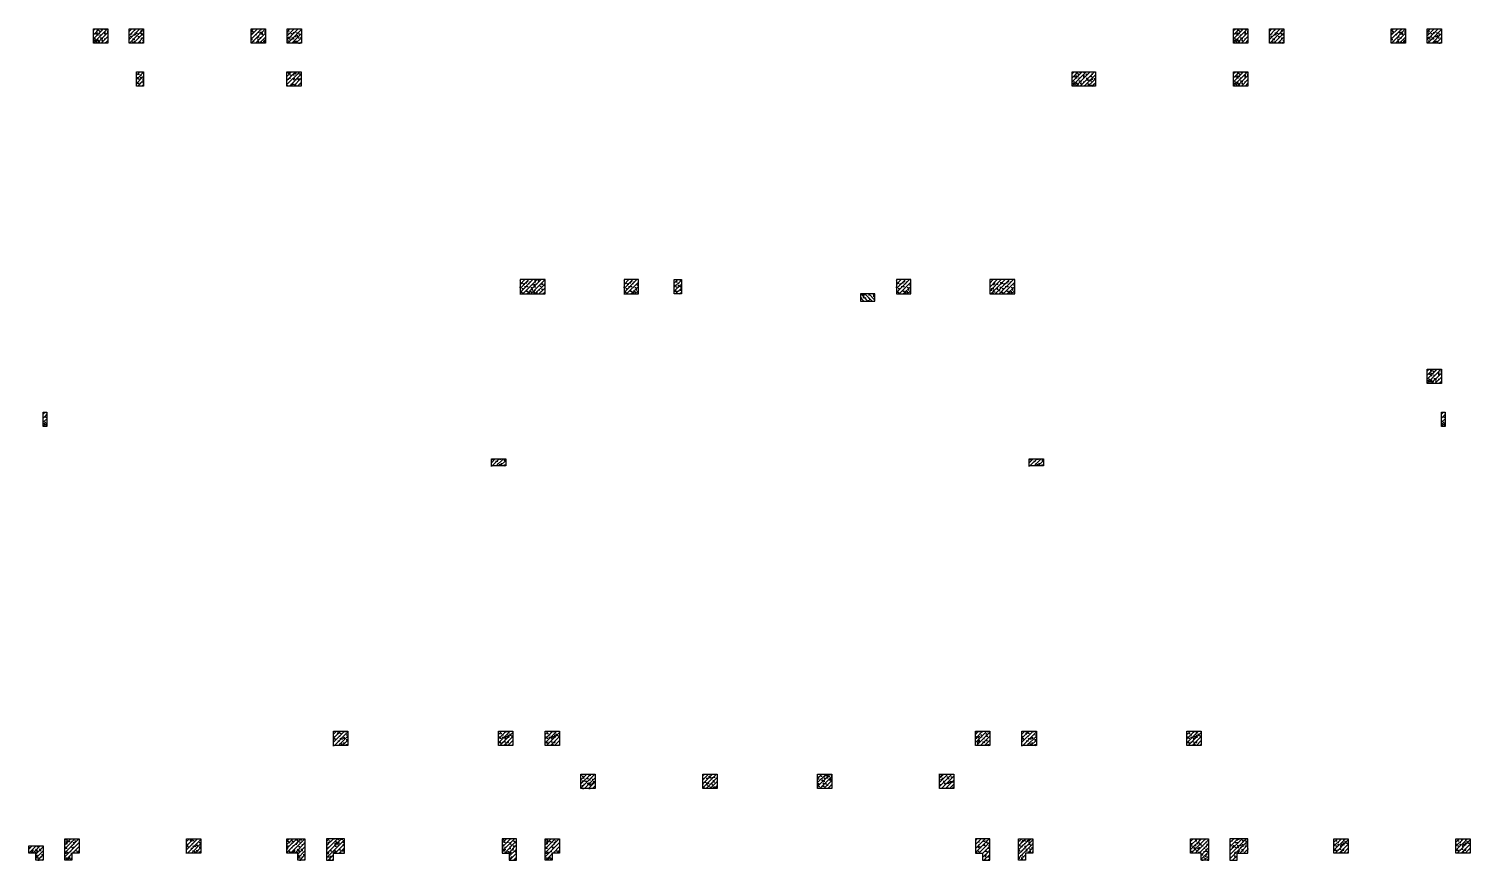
# Model space of a CAD drawing. Extents: x -100030 to 423145, y -43375 to 896525.
# Drawn here: x 382145 to 402245, y 734925 to 746525 of the extents above; entities that cross this region are included whole.
import ezdxf

# ---------------------------------------------------------------- set-up
doc = ezdxf.new("R2010")
doc.units = 0
doc.header["$LTSCALE"] = 500
for name, color, linetype in [('C-XREF-EXT', 7, 'CONTINUOUS'), ('S_CONS_COLU', 200, 'CONTINUOUS'), ('S_CONS_COLU_HACH', 7, 'CONTINUOUS')]:
    doc.layers.add(name, color=color, linetype=linetype)
pattern_1 = [(45, (39042.973, 489076.64), (-28.2842712, 28.2842712), []), (50, (39042.97, 489076.64), (143.452037, -12.550427), [15, -165]), (355, (39042.97, 489076.64), (-27.750267, 150.438427), [12, -132]), (100.4514, (39054.93, 489075.59), (115.701876, 137.88791), [12.74804, -140.228422]), (46.1842, (39042.97, 489116.64), (213.44821, -33.1038), [22.5, -247.5]), (96.6356, (39060.76, 489113.88), (186.93254, 194.82357), [19.12206, -210.3426]), (351.1842, (39042.97, 489116.64), (186.93239, 194.82372), [18, -198]), (21, (39062.97, 489106.64), (119.38141, -80.523778), [15, -165]), (326, (39062.97, 489106.64), (48.663066, 145.03001), [12, -132]), (71.4514, (39072.92, 489099.93), (168.044526, 64.5061), [12.74804, -140.228422]), (37.5, (39042.973, 489076.64), (2.431971, 66.578771), [0, -130.4, 0, -134, 0, -132.5]), (7.5, (39042.97, 489076.64), (52.613907, 78.882342), [0, -76.4, 0, -127.4, 0, -50.5]), (327.5, (38998.373, 489076.64), (106.764487, -4.5109743), [0, -50, 0, -156, 0, -207]), (317.5, (38978.37, 489076.64), (116.637234, 20.020996), [0, -65, 0, -103.6, 0, -147])]
pattern_2 = [(45, (42192.973, 489076.64), (-28.2842712, 28.2842712), []), (50, (42192.97, 489076.64), (143.452037, -12.550427), [15, -165]), (355, (42192.97, 489076.64), (-27.750267, 150.438427), [12, -132]), (100.4514, (42204.93, 489075.59), (115.701876, 137.88791), [12.74804, -140.228422]), (46.1842, (42192.97, 489116.64), (213.44821, -33.1038), [22.5, -247.5]), (96.6356, (42210.76, 489113.88), (186.93254, 194.82357), [19.12206, -210.3426]), (351.1842, (42192.97, 489116.64), (186.93239, 194.82372), [18, -198]), (21, (42212.97, 489106.64), (119.38141, -80.523778), [15, -165]), (326, (42212.97, 489106.64), (48.663066, 145.03001), [12, -132]), (71.4514, (42222.92, 489099.93), (168.044526, 64.5061), [12.74804, -140.228422]), (37.5, (42192.973, 489076.64), (2.431971, 66.578771), [0, -130.4, 0, -134, 0, -132.5]), (7.5, (42192.97, 489076.64), (52.613907, 78.882342), [0, -76.4, 0, -127.4, 0, -50.5]), (327.5, (42148.373, 489076.64), (106.764487, -4.5109743), [0, -50, 0, -156, 0, -207]), (317.5, (42128.37, 489076.64), (116.637234, 20.020996), [0, -65, 0, -103.6, 0, -147])]
pattern_3 = [(45, (15900, -2e-05), (-28.2842712, 28.2842712), []), (50, (15900, -2e-05), (143.452037, -12.550427), [15, -165]), (355, (15900, -2e-05), (-27.750267, 150.438427), [12, -132]), (100.4514, (15911.95, -1.05), (115.701876, 137.887908), [12.748038, -140.228422]), (46.1842, (15900, 40), (213.44821, -33.103803), [22.5, -247.5]), (96.6356, (15917.79, 37.24), (186.93254, 194.823574), [19.12206, -210.3426]), (351.1842, (15900, 40), (186.93239, 194.82372), [18, -198]), (21, (15920, 30), (119.38141, -80.523778), [15, -165]), (326, (15920, 30), (48.663066, 145.03001), [12, -132]), (71.4514, (15929.95, 23.29), (168.044526, 64.5061), [12.748038, -140.228422]), (37.5, (15900, -2e-05), (2.431971, 66.5787708), [0, -130.4, 0, -134, 0, -132.5]), (7.5, (15900, -2e-05), (52.6139075, 78.8823424), [0, -76.4, 0, -127.4, 0, -50.5]), (327.5, (15855.4, -2e-05), (106.7644872, -4.5109743), [0, -50, 0, -156, 0, -207]), (317.5, (15835.4, -2e-05), (116.637234, 20.020996), [0, -65, 0, -103.6, 0, -147])]
pattern_4 = [(45, (0, 0), (-28.2842712, 28.2842712), []), (50, (0, 0), (143.452037, -12.550427), [15, -165]), (355, (0, 0), (-27.750267, 150.438427), [12, -132]), (100.4514, (11.95, -1.05), (115.701876, 137.887908), [12.748038, -140.228422]), (46.1842, (0, 40), (213.44821, -33.103803), [22.5, -247.5]), (96.6356, (17.79, 37.24), (186.93254, 194.823574), [19.12206, -210.3426]), (351.1842, (0, 40), (186.93239, 194.82372), [18, -198]), (21, (20, 30), (119.38141, -80.523778), [15, -165]), (326, (20, 30), (48.663066, 145.03001), [12, -132]), (71.4514, (29.95, 23.29), (168.044526, 64.5061), [12.748038, -140.228422]), (37.5, (0, 0), (2.431971, 66.5787708), [0, -130.4, 0, -134, 0, -132.5]), (7.5, (0, 0), (52.6139075, 78.8823424), [0, -76.4, 0, -127.4, 0, -50.5]), (327.5, (-44.6, 0), (106.7644872, -4.5109743), [0, -50, 0, -156, 0, -207]), (317.5, (-64.6, 0), (116.637234, 20.020996), [0, -65, 0, -103.6, 0, -147])]

# ---------------------------------------------------------------- blocks, each defined once
blk = doc.blocks.new('BW-476991605', base_point=(382145, 784925))
at = {"layer": 'S_CONS_COLU_HACH'}
h = blk.add_hatch(dxfattribs=at)
h.set_pattern_fill('AN31C', color=256, scale=200)
h.set_pattern_definition(pattern_4)
h.paths.add_polyline_path([(383046, 796525), (383246, 796525), (383246, 796325), (383046, 796325)])
h = blk.add_hatch(dxfattribs=at)
h.set_pattern_fill('AN31C', color=256, scale=200)
h.set_pattern_definition(pattern_4)
h.paths.add_polyline_path([(383545, 796525), (383745, 796525), (383745, 796325), (383545, 796325)])
h = blk.add_hatch(dxfattribs=at)
h.set_pattern_fill('AN31C', color=256, scale=200)
h.set_pattern_definition(pattern_4)
h.paths.add_polyline_path([(385245, 796525), (385445, 796525), (385445, 796325), (385245, 796325)])
h = blk.add_hatch(dxfattribs=at)
h.set_pattern_fill('AN31C', color=256, scale=200)
h.set_pattern_definition(pattern_4)
h.paths.add_polyline_path([(385746, 796525), (385946, 796525), (385946, 796325), (385746, 796325)])
h = blk.add_hatch(dxfattribs=at)
h.set_pattern_fill('AN31C', color=256, scale=200)
h.set_pattern_definition(pattern_3)
h.paths.add_polyline_path([(398946, 796525), (399146, 796525), (399146, 796325), (398946, 796325)])
h = blk.add_hatch(dxfattribs=at)
h.set_pattern_fill('AN31C', color=256, scale=200)
h.set_pattern_definition(pattern_3)
h.paths.add_polyline_path([(399445, 796525), (399645, 796525), (399645, 796325), (399445, 796325)])
h = blk.add_hatch(dxfattribs=at)
h.set_pattern_fill('AN31C', color=256, scale=200)
h.set_pattern_definition(pattern_3)
h.paths.add_polyline_path([(401145, 796525), (401345, 796525), (401345, 796325), (401145, 796325)])
h = blk.add_hatch(dxfattribs=at)
h.set_pattern_fill('AN31C', color=256, scale=200)
h.set_pattern_definition(pattern_3)
h.paths.add_polyline_path([(401646, 796525), (401846, 796525), (401846, 796325), (401646, 796325)])
h = blk.add_hatch(dxfattribs=at)
h.set_pattern_fill('AN31C', color=256, scale=200)
h.set_pattern_definition([(45, (-5700, 9200), (-28.2842712, 28.2842712), []), (50, (-5700, 9200), (143.452037, -12.550427), [15, -165]), (355, (-5700, 9200), (-27.750267, 150.438427), [12, -132]), (100.4514, (-5688.05, 9198.95), (115.701876, 137.887908), [12.748038, -140.228422]), (46.1842, (-5700, 9240), (213.44821, -33.103803), [22.5, -247.5]), (96.6356, (-5682.21, 9237.24), (186.93254, 194.823574), [19.12206, -210.3426]), (351.1842, (-5700, 9240), (186.93239, 194.82372), [18, -198]), (21, (-5680, 9230), (119.38141, -80.523778), [15, -165]), (326, (-5680, 9230), (48.663066, 145.03001), [12, -132]), (71.4514, (-5670.05, 9223.29), (168.044526, 64.5061), [12.748038, -140.228422]), (37.5, (-5700, 9200), (2.431971, 66.5787708), [0, -130.4, 0, -134, 0, -132.5]), (7.5, (-5700, 9200), (52.6139075, 78.8823424), [0, -76.4, 0, -127.4, 0, -50.5]), (327.5, (-5744.6, 9200), (106.7644872, -4.5109743), [0, -50, 0, -156, 0, -207]), (317.5, (-5764.6, 9200), (116.637234, 20.020996), [0, -65, 0, -103.6, 0, -147])])
h.paths.add_polyline_path([(383645, 795925), (383745, 795925), (383745, 795725), (383645, 795725)])
h = blk.add_hatch(dxfattribs=at)
h.set_pattern_fill('AN31C', color=256, scale=200)
h.set_pattern_definition(pattern_4)
h.paths.add_polyline_path([(385745, 795925), (385945, 795925), (385945, 795725), (385745, 795725)])
h = blk.add_hatch(dxfattribs=at)
h.set_pattern_fill('AN31C', color=256, scale=200)
h.set_pattern_definition([(45, (13649.987, -600), (-28.2842712, 28.2842712), []), (50, (13649.99, -600), (143.452037, -12.550427), [15, -165]), (355, (13649.99, -600), (-27.750267, 150.438427), [12, -132]), (100.4514, (13661.94, -601.05), (115.701876, 137.887908), [12.748038, -140.228422]), (46.1842, (13649.99, -560), (213.44821, -33.103803), [22.5, -247.5]), (96.6356, (13667.77, -562.76), (186.93254, 194.823574), [19.12206, -210.3426]), (351.1842, (13649.99, -560), (186.93239, 194.82372), [18, -198]), (21, (13669.99, -570), (119.38141, -80.523778), [15, -165]), (326, (13669.99, -570), (48.663066, 145.03001), [12, -132]), (71.4514, (13679.94, -576.71), (168.044526, 64.5061), [12.748038, -140.228422]), (37.5, (13649.987, -600), (2.431971, 66.5787708), [0, -130.4, 0, -134, 0, -132.5]), (7.5, (13649.99, -600), (52.6139075, 78.8823424), [0, -76.4, 0, -127.4, 0, -50.5]), (327.5, (13605.387, -600), (106.7644872, -4.5109743), [0, -50, 0, -156, 0, -207]), (317.5, (13585.39, -600), (116.637234, 20.020996), [0, -65, 0, -103.6, 0, -147])])
h.paths.add_polyline_path([(396695, 795925), (397020, 795925), (397020, 795725), (396695, 795725)])
h = blk.add_hatch(dxfattribs=at)
h.set_pattern_fill('AN31C', color=256, scale=200)
h.set_pattern_definition([(45, (15900, -600), (-28.2842712, 28.2842712), []), (50, (15900, -600), (143.452037, -12.550427), [15, -165]), (355, (15900, -600), (-27.750267, 150.438427), [12, -132]), (100.4514, (15911.95, -601.05), (115.701876, 137.887908), [12.748038, -140.228422]), (46.1842, (15900, -560), (213.44821, -33.103803), [22.5, -247.5]), (96.6356, (15917.79, -562.76), (186.93254, 194.823574), [19.12206, -210.3426]), (351.1842, (15900, -560), (186.93239, 194.82372), [18, -198]), (21, (15920, -570), (119.38141, -80.523778), [15, -165]), (326, (15920, -570), (48.663066, 145.03001), [12, -132]), (71.4514, (15929.95, -576.71), (168.044526, 64.5061), [12.748038, -140.228422]), (37.5, (15900, -600), (2.431971, 66.5787708), [0, -130.4, 0, -134, 0, -132.5]), (7.5, (15900, -600), (52.6139075, 78.8823424), [0, -76.4, 0, -127.4, 0, -50.5]), (327.5, (15855.4, -600), (106.7644872, -4.5109743), [0, -50, 0, -156, 0, -207]), (317.5, (15835.4, -600), (116.637234, 20.020996), [0, -65, 0, -103.6, 0, -147])])
h.paths.add_polyline_path([(398946, 795925), (399146, 795925), (399146, 795725), (398946, 795725)])
h = blk.add_hatch(dxfattribs=at)
h.set_pattern_fill('AN31C', color=256, scale=200)
h.set_pattern_definition([(45, (-1249.99, -3500), (-28.2842712, 28.2842712), []), (50, (-1249.99, -3500), (143.452037, -12.550427), [15, -165]), (355, (-1249.99, -3500), (-27.750267, 150.438427), [12, -132]), (100.4514, (-1238.03, -3501.05), (115.701876, 137.887908), [12.748038, -140.228422]), (46.1842, (-1249.99, -3460), (213.44821, -33.103803), [22.5, -247.5]), (96.6356, (-1232.2, -3462.76), (186.93254, 194.823574), [19.12206, -210.3426]), (351.1842, (-1250, -3460), (186.93239, 194.82372), [18, -198]), (21, (-1229.99, -3470), (119.38141, -80.523778), [15, -165]), (326, (-1229.99, -3470), (48.663066, 145.03001), [12, -132]), (71.4514, (-1220.04, -3476.71), (168.044526, 64.5061), [12.748038, -140.228422]), (37.5, (-1249.99, -3500), (2.431971, 66.5787708), [0, -130.4, 0, -134, 0, -132.5]), (7.5, (-1249.99, -3500), (52.6139075, 78.8823424), [0, -76.4, 0, -127.4, 0, -50.5]), (327.5, (-1294.59, -3500), (106.7644872, -4.5109743), [0, -50, 0, -156, 0, -207]), (317.5, (-1314.59, -3500), (116.637234, 20.020996), [0, -65, 0, -103.6, 0, -147])])
h.paths.add_polyline_path([(389345, 793025), (388995, 793025), (388995, 792825), (389345, 792825)])
h = blk.add_hatch(dxfattribs=at)
h.set_pattern_fill('AN31C', color=256, scale=200)
h.set_pattern_definition([(45, (200.01, -3500), (-28.2842712, 28.2842712), []), (50, (200.01, -3500), (143.452037, -12.550427), [15, -165]), (355, (200.01, -3500), (-27.750267, 150.438427), [12, -132]), (100.4514, (211.97, -3501.05), (115.701876, 137.887908), [12.748038, -140.228422]), (46.1842, (200.01, -3460), (213.44821, -33.103803), [22.5, -247.5]), (96.6356, (217.8, -3462.76), (186.93254, 194.823574), [19.12206, -210.3426]), (351.1842, (200.01, -3460), (186.93239, 194.82372), [18, -198]), (21, (220.01, -3470), (119.38141, -80.523778), [15, -165]), (326, (220.01, -3470), (48.663066, 145.03001), [12, -132]), (71.4514, (229.96, -3476.71), (168.044526, 64.5061), [12.748038, -140.228422]), (37.5, (200.01, -3500), (2.431971, 66.5787708), [0, -130.4, 0, -134, 0, -132.5]), (7.5, (200.01, -3500), (52.6139075, 78.8823424), [0, -76.4, 0, -127.4, 0, -50.5]), (327.5, (155.41, -3500), (106.7644872, -4.5109743), [0, -50, 0, -156, 0, -207]), (317.5, (135.41, -3500), (116.637234, 20.020996), [0, -65, 0, -103.6, 0, -147])])
h.paths.add_polyline_path([(390645, 793025), (390445, 793025), (390445, 792825), (390645, 792825)])
h = blk.add_hatch(dxfattribs=at)
h.set_pattern_fill('AN31C', color=256, scale=200)
h.set_pattern_definition([(45, (1800, 6300), (-28.2842712, 28.2842712), []), (50, (1800, 6300), (143.452037, -12.550427), [15, -165]), (355, (1800, 6300), (-27.750267, 150.438427), [12, -132]), (100.4514, (1811.95, 6298.95), (115.701876, 137.887908), [12.748038, -140.228422]), (46.1842, (1800, 6340), (213.44821, -33.103803), [22.5, -247.5]), (96.6356, (1817.79, 6337.24), (186.93254, 194.823574), [19.12206, -210.3426]), (351.1842, (1800, 6340), (186.93239, 194.82372), [18, -198]), (21, (1820, 6330), (119.38141, -80.523778), [15, -165]), (326, (1820, 6330), (48.663066, 145.03001), [12, -132]), (71.4514, (1829.95, 6323.29), (168.044526, 64.5061), [12.748038, -140.228422]), (37.5, (1800, 6300), (2.431971, 66.5787708), [0, -130.4, 0, -134, 0, -132.5]), (7.5, (1800, 6300), (52.6139075, 78.8823424), [0, -76.4, 0, -127.4, 0, -50.5]), (327.5, (1755.4, 6300), (106.7644872, -4.5109743), [0, -50, 0, -156, 0, -207]), (317.5, (1735.4, 6300), (116.637234, 20.020996), [0, -65, 0, -103.6, 0, -147])])
h.paths.add_polyline_path([(391145, 793025), (391245, 793025), (391245, 792825), (391145, 792825)])
h = blk.add_hatch(dxfattribs=at)
h.set_pattern_fill('AN31C', color=256, scale=200)
h.set_pattern_definition([(45, (4000.01, -3500), (-28.2842712, 28.2842712), []), (50, (4000.01, -3500), (143.452037, -12.550427), [15, -165]), (355, (4000.01, -3500), (-27.750267, 150.438427), [12, -132]), (100.4514, (4011.97, -3501.05), (115.701876, 137.887908), [12.748038, -140.228422]), (46.1842, (4000.01, -3460), (213.44821, -33.103803), [22.5, -247.5]), (96.6356, (4017.8, -3462.76), (186.93254, 194.823574), [19.12206, -210.3426]), (351.1842, (4000.01, -3460), (186.93239, 194.82372), [18, -198]), (21, (4020.01, -3470), (119.38141, -80.523778), [15, -165]), (326, (4020.01, -3470), (48.663066, 145.03001), [12, -132]), (71.4514, (4029.96, -3476.71), (168.044526, 64.5061), [12.748038, -140.228422]), (37.5, (4000.01, -3500), (2.431971, 66.5787708), [0, -130.4, 0, -134, 0, -132.5]), (7.5, (4000.01, -3500), (52.6139075, 78.8823424), [0, -76.4, 0, -127.4, 0, -50.5]), (327.5, (3955.41, -3500), (106.7644872, -4.5109743), [0, -50, 0, -156, 0, -207]), (317.5, (3935.41, -3500), (116.637234, 20.020996), [0, -65, 0, -103.6, 0, -147])])
h.paths.add_polyline_path([(394445, 793025), (394245, 793025), (394245, 792825), (394445, 792825)])
h = blk.add_hatch(dxfattribs=at)
h.set_pattern_fill('AN31C', color=256, scale=200)
h.set_pattern_definition([(45, (5450.01, -3500), (-28.2842712, 28.2842712), []), (50, (5450.01, -3500), (143.452037, -12.550427), [15, -165]), (355, (5450.01, -3500), (-27.750267, 150.438427), [12, -132]), (100.4514, (5461.97, -3501.05), (115.701876, 137.887908), [12.748038, -140.228422]), (46.1842, (5450.01, -3460), (213.44821, -33.103803), [22.5, -247.5]), (96.6356, (5467.8, -3462.76), (186.93254, 194.823574), [19.12206, -210.3426]), (351.1842, (5450, -3460), (186.93239, 194.82372), [18, -198]), (21, (5470.01, -3470), (119.38141, -80.523778), [15, -165]), (326, (5470.01, -3470), (48.663066, 145.03001), [12, -132]), (71.4514, (5479.96, -3476.71), (168.044526, 64.5061), [12.748038, -140.228422]), (37.5, (5450.01, -3500), (2.431971, 66.5787708), [0, -130.4, 0, -134, 0, -132.5]), (7.5, (5450.01, -3500), (52.6139075, 78.8823424), [0, -76.4, 0, -127.4, 0, -50.5]), (327.5, (5405.41, -3500), (106.7644872, -4.5109743), [0, -50, 0, -156, 0, -207]), (317.5, (5385.41, -3500), (116.637234, 20.020996), [0, -65, 0, -103.6, 0, -147])])
h.paths.add_polyline_path([(395895, 793025), (395545, 793025), (395545, 792825), (395895, 792825)])
h = blk.add_hatch(dxfattribs=at)
h.set_pattern_fill('AN31C', color=256, scale=200, angle=90)
h.set_pattern_definition([(135, (1180470.353, 380479.377), (-28.2842712, -28.2842712), []), (140, (1180470.35, 380479.38), (12.550427, 143.452037), [15, -165]), (85, (1180470.35, 380479.38), (-150.438427, -27.750267), [12, -132]), (190.4514, (1180471.4, 380491.33), (-137.887908, 115.701876), [12.748038, -140.228422]), (136.1842, (1180430.35, 380479.38), (33.103803, 213.44821), [22.5, -247.5]), (186.6356, (1180433.11, 380497.16), (-194.823574, 186.93254), [19.12206, -210.3426]), (81.1842, (1180430.35, 380479.38), (-194.82372, 186.93239), [18, -198]), (111, (1180440.35, 380499.38), (80.523778, 119.38141), [15, -165]), (56, (1180440.35, 380499.38), (-145.03001, 48.663066), [12, -132]), (161.4514, (1180447.06, 380509.33), (-64.5061, 168.044526), [12.748038, -140.228422]), (127.5, (1180470.353, 380479.377), (-66.5787708, 2.431971), [0, -130.4, 0, -134, 0, -132.5]), (97.5, (1180470.35, 380479.38), (-78.8823424, 52.6139075), [0, -76.4, 0, -127.4, 0, -50.5]), (57.5, (1180470.35, 380434.777), (4.5109743, 106.7644872), [0, -50, 0, -156, 0, -207]), (47.5, (1180470.35, 380414.78), (-20.020996, 116.637234), [0, -65, 0, -103.6, 0, -147])])
h.paths.add_polyline_path([(393745, 792825), (393745, 792725), (393945, 792725), (393945, 792825)])
h = blk.add_hatch(dxfattribs=at)
h.set_pattern_fill('AN31C', color=256, scale=200)
h.set_pattern_definition([(45, (18599.987, -4750), (-28.2842712, 28.2842712), []), (50, (18599.99, -4750), (143.452037, -12.550427), [15, -165]), (355, (18599.99, -4750), (-27.750267, 150.438427), [12, -132]), (100.4514, (18611.94, -4751.05), (115.701876, 137.887908), [12.748038, -140.228422]), (46.1842, (18599.99, -4710), (213.44821, -33.103803), [22.5, -247.5]), (96.6356, (18617.77, -4712.76), (186.93254, 194.823574), [19.12206, -210.3426]), (351.1842, (18599.99, -4710), (186.93239, 194.82372), [18, -198]), (21, (18619.99, -4720), (119.38141, -80.523778), [15, -165]), (326, (18619.99, -4720), (48.663066, 145.03001), [12, -132]), (71.4514, (18629.94, -4726.71), (168.044526, 64.5061), [12.748038, -140.228422]), (37.5, (18599.987, -4750), (2.431971, 66.5787708), [0, -130.4, 0, -134, 0, -132.5]), (7.5, (18599.99, -4750), (52.6139075, 78.8823424), [0, -76.4, 0, -127.4, 0, -50.5]), (327.5, (18555.387, -4750), (106.7644872, -4.5109743), [0, -50, 0, -156, 0, -207]), (317.5, (18535.39, -4750), (116.637234, 20.020996), [0, -65, 0, -103.6, 0, -147])])
h.paths.add_polyline_path([(401645, 791775), (401845, 791775), (401845, 791575), (401645, 791575)])
h = blk.add_hatch(dxfattribs=at)
h.set_pattern_fill('AN31C', color=256, scale=200)
h.set_pattern_definition([(45, (-700.014, -5350), (-28.2842712, 28.2842712), []), (50, (-700.01, -5350), (143.452037, -12.550427), [15, -165]), (355, (-700.01, -5350), (-27.750267, 150.438427), [12, -132]), (100.4514, (-688.06, -5351.05), (115.701876, 137.887908), [12.748038, -140.228422]), (46.1842, (-700.01, -5310), (213.44821, -33.103803), [22.5, -247.5]), (96.6356, (-682.23, -5312.76), (186.93254, 194.823574), [19.12206, -210.3426]), (351.1842, (-700.01, -5310), (186.93239, 194.82372), [18, -198]), (21, (-680.01, -5320), (119.38141, -80.523778), [15, -165]), (326, (-680.01, -5320), (48.663066, 145.03001), [12, -132]), (71.4514, (-670.07, -5326.71), (168.044526, 64.5061), [12.748038, -140.228422]), (37.5, (-700.014, -5350), (2.431971, 66.5787708), [0, -130.4, 0, -134, 0, -132.5]), (7.5, (-700.014, -5350), (52.6139075, 78.8823424), [0, -76.4, 0, -127.4, 0, -50.5]), (327.5, (-744.614, -5350), (106.7644872, -4.5109743), [0, -50, 0, -156, 0, -207]), (317.5, (-764.61, -5350), (116.637234, 20.020996), [0, -65, 0, -103.6, 0, -147])])
h.paths.add_polyline_path([(382345, 791175), (382395, 791175), (382395, 790975), (382345, 790975)])
h = blk.add_hatch(dxfattribs=at)
h.set_pattern_fill('AN31C', color=256, scale=200)
h.set_pattern_definition([(45, (18799.99, -5350), (-28.2842712, 28.2842712), []), (50, (18799.99, -5350), (143.452037, -12.550427), [15, -165]), (355, (18799.99, -5350), (-27.750267, 150.438427), [12, -132]), (100.4514, (18811.94, -5351.05), (115.701876, 137.887908), [12.748038, -140.228422]), (46.1842, (18799.99, -5310), (213.44821, -33.103803), [22.5, -247.5]), (96.6356, (18817.78, -5312.76), (186.93254, 194.823574), [19.12206, -210.3426]), (351.1842, (18799.99, -5310), (186.93239, 194.82372), [18, -198]), (21, (18819.99, -5320), (119.38141, -80.523778), [15, -165]), (326, (18819.99, -5320), (48.663066, 145.03001), [12, -132]), (71.4514, (18829.94, -5326.71), (168.044526, 64.5061), [12.748038, -140.228422]), (37.5, (18799.99, -5350), (2.431971, 66.5787708), [0, -130.4, 0, -134, 0, -132.5]), (7.5, (18799.99, -5350), (52.6139075, 78.8823424), [0, -76.4, 0, -127.4, 0, -50.5]), (327.5, (18755.39, -5350), (106.7644872, -4.5109743), [0, -50, 0, -156, 0, -207]), (317.5, (18735.39, -5350), (116.637234, 20.020996), [0, -65, 0, -103.6, 0, -147])])
h.paths.add_polyline_path([(401845, 791175), (401895, 791175), (401895, 790975), (401845, 790975)])
h = blk.add_hatch(dxfattribs=at)
h.set_pattern_fill('AN31C', color=256, scale=200)
h.set_pattern_definition([(45, (4250, 5400), (-28.2842712, 28.2842712), []), (50, (4250, 5400), (143.452037, -12.550427), [15, -165]), (355, (4250, 5400), (-27.750267, 150.438427), [12, -132]), (100.4514, (4261.95, 5398.95), (115.701876, 137.887908), [12.748038, -140.228422]), (46.1842, (4250, 5440), (213.44821, -33.103803), [22.5, -247.5]), (96.6356, (4267.79, 5437.24), (186.93254, 194.823574), [19.12206, -210.3426]), (351.1842, (4250, 5440), (186.93239, 194.82372), [18, -198]), (21, (4270, 5430), (119.38141, -80.523778), [15, -165]), (326, (4270, 5430), (48.663066, 145.03001), [12, -132]), (71.4514, (4279.95, 5423.29), (168.044526, 64.5061), [12.748038, -140.228422]), (37.5, (4250, 5400), (2.431971, 66.5787708), [0, -130.4, 0, -134, 0, -132.5]), (7.5, (4250, 5400), (52.6139075, 78.8823424), [0, -76.4, 0, -127.4, 0, -50.5]), (327.5, (4205.4, 5400), (106.7644872, -4.5109743), [0, -50, 0, -156, 0, -207]), (317.5, (4185.4, 5400), (116.637234, 20.020996), [0, -65, 0, -103.6, 0, -147])])
h.paths.add_polyline_path([(388595, 790525), (388795, 790525), (388795, 790425), (388595, 790425)])
h = blk.add_hatch(dxfattribs=at)
h.set_pattern_fill('AN31C', color=256, scale=200)
h.set_pattern_definition([(45, (11750, 5400), (-28.2842712, 28.2842712), []), (50, (11750, 5400), (143.452037, -12.550427), [15, -165]), (355, (11750, 5400), (-27.750267, 150.438427), [12, -132]), (100.4514, (11761.95, 5398.95), (115.701876, 137.887908), [12.748038, -140.228422]), (46.1842, (11750, 5440), (213.44821, -33.103803), [22.5, -247.5]), (96.6356, (11767.79, 5437.24), (186.93254, 194.823574), [19.12206, -210.3426]), (351.1842, (11750, 5440), (186.93239, 194.82372), [18, -198]), (21, (11770, 5430), (119.38141, -80.523778), [15, -165]), (326, (11770, 5430), (48.663066, 145.03001), [12, -132]), (71.4514, (11779.95, 5423.29), (168.044526, 64.5061), [12.748038, -140.228422]), (37.5, (11750, 5400), (2.431971, 66.5787708), [0, -130.4, 0, -134, 0, -132.5]), (7.5, (11750, 5400), (52.6139075, 78.8823424), [0, -76.4, 0, -127.4, 0, -50.5]), (327.5, (11705.4, 5400), (106.7644872, -4.5109743), [0, -50, 0, -156, 0, -207]), (317.5, (11685.4, 5400), (116.637234, 20.020996), [0, -65, 0, -103.6, 0, -147])])
h.paths.add_polyline_path([(396095, 790525), (396295, 790525), (396295, 790425), (396095, 790425)])
h = blk.add_hatch(dxfattribs=at)
h.set_pattern_fill('AN31C', color=256, scale=200)
h.set_pattern_definition([(45, (2050, 1500), (-28.2842712, 28.2842712), []), (50, (2050, 1500), (143.452037, -12.550427), [15, -165]), (355, (2050, 1500), (-27.750267, 150.438427), [12, -132]), (100.4514, (2061.95, 1498.95), (115.701876, 137.887908), [12.748038, -140.228422]), (46.1842, (2050, 1540), (213.44821, -33.103803), [22.5, -247.5]), (96.6356, (2067.79, 1537.24), (186.93254, 194.823574), [19.12206, -210.3426]), (351.1842, (2050, 1540), (186.93239, 194.82372), [18, -198]), (21, (2070, 1530), (119.38141, -80.523778), [15, -165]), (326, (2070, 1530), (48.663066, 145.03001), [12, -132]), (71.4514, (2079.95, 1523.29), (168.044526, 64.5061), [12.748038, -140.228422]), (37.5, (2050, 1500), (2.431971, 66.5787708), [0, -130.4, 0, -134, 0, -132.5]), (7.5, (2050, 1500), (52.6139075, 78.8823424), [0, -76.4, 0, -127.4, 0, -50.5]), (327.5, (2005.4, 1500), (106.7644872, -4.5109743), [0, -50, 0, -156, 0, -207]), (317.5, (1985.4, 1500), (116.637234, 20.020996), [0, -65, 0, -103.6, 0, -147])])
h.paths.add_polyline_path([(386395, 786725), (386595, 786725), (386595, 786525), (386395, 786525)])
h = blk.add_hatch(dxfattribs=at)
h.set_pattern_fill('AN31C', color=256, scale=200)
h.set_pattern_definition([(45, (-650, 2e-05), (-28.2842712, 28.2842712), []), (50, (-650, 2e-05), (143.452037, -12.550427), [15, -165]), (355, (-650, 2e-05), (-27.750267, 150.438427), [12, -132]), (100.4514, (-638.05, -1.05), (115.701876, 137.887908), [12.748038, -140.228422]), (46.1842, (-650, 40), (213.44821, -33.103803), [22.5, -247.5]), (96.6356, (-632.21, 37.24), (186.93254, 194.823574), [19.12206, -210.3426]), (351.1842, (-650, 40), (186.93239, 194.82372), [18, -198]), (21, (-630, 30), (119.38141, -80.523778), [15, -165]), (326, (-630, 30), (48.663066, 145.03001), [12, -132]), (71.4514, (-620.05, 23.29), (168.044526, 64.5061), [12.748038, -140.228422]), (37.5, (-650, 2e-05), (2.431971, 66.5787708), [0, -130.4, 0, -134, 0, -132.5]), (7.5, (-650, 2e-05), (52.6139075, 78.8823424), [0, -76.4, 0, -127.4, 0, -50.5]), (327.5, (-694.6, 2e-05), (106.7644872, -4.5109743), [0, -50, 0, -156, 0, -207]), (317.5, (-714.6, 2e-05), (116.637234, 20.020996), [0, -65, 0, -103.6, 0, -147])])
h.paths.add_polyline_path([(388695, 786725), (388895, 786725), (388895, 786525), (388695, 786525)])
h = blk.add_hatch(dxfattribs=at)
h.set_pattern_fill('AN31C', color=256, scale=200)
h.set_pattern_definition(pattern_4)
h.paths.add_polyline_path([(389345, 786725), (389545, 786725), (389545, 786525), (389345, 786525)])
h = blk.add_hatch(dxfattribs=at)
h.set_pattern_fill('AN31C', color=256, scale=200)
h.set_pattern_definition(pattern_4)
h.paths.add_polyline_path([(395345, 786725), (395545, 786725), (395545, 786525), (395345, 786525)])
h = blk.add_hatch(dxfattribs=at)
h.set_pattern_fill('AN31C', color=256, scale=200)
h.set_pattern_definition([(45, (11650, 1500), (-28.2842712, 28.2842712), []), (50, (11650, 1500), (143.452037, -12.550427), [15, -165]), (355, (11650, 1500), (-27.750267, 150.438427), [12, -132]), (100.4514, (11661.95, 1498.95), (115.701876, 137.887908), [12.748038, -140.228422]), (46.1842, (11650, 1540), (213.44821, -33.103803), [22.5, -247.5]), (96.6356, (11667.79, 1537.24), (186.93254, 194.823574), [19.12206, -210.3426]), (351.1842, (11650, 1540), (186.93239, 194.82372), [18, -198]), (21, (11670, 1530), (119.38141, -80.523778), [15, -165]), (326, (11670, 1530), (48.663066, 145.03001), [12, -132]), (71.4514, (11679.95, 1523.29), (168.044526, 64.5061), [12.748038, -140.228422]), (37.5, (11650, 1500), (2.431971, 66.5787708), [0, -130.4, 0, -134, 0, -132.5]), (7.5, (11650, 1500), (52.6139075, 78.8823424), [0, -76.4, 0, -127.4, 0, -50.5]), (327.5, (11605.4, 1500), (106.7644872, -4.5109743), [0, -50, 0, -156, 0, -207]), (317.5, (11585.4, 1500), (116.637234, 20.020996), [0, -65, 0, -103.6, 0, -147])])
h.paths.add_polyline_path([(395995, 786725), (396195, 786725), (396195, 786525), (395995, 786525)])
h = blk.add_hatch(dxfattribs=at)
h.set_pattern_fill('AN31C', color=256, scale=200)
h.set_pattern_definition([(45, (8950, 2e-05), (-28.2842712, 28.2842712), []), (50, (8950, 2e-05), (143.452037, -12.550427), [15, -165]), (355, (8950, 2e-05), (-27.750267, 150.438427), [12, -132]), (100.4514, (8961.95, -1.05), (115.701876, 137.887908), [12.748038, -140.228422]), (46.1842, (8950, 40), (213.44821, -33.103803), [22.5, -247.5]), (96.6356, (8967.79, 37.24), (186.93254, 194.823574), [19.12206, -210.3426]), (351.1842, (8950, 40), (186.93239, 194.82372), [18, -198]), (21, (8970, 30), (119.38141, -80.523778), [15, -165]), (326, (8970, 30), (48.663066, 145.03001), [12, -132]), (71.4514, (8979.95, 23.29), (168.044526, 64.5061), [12.748038, -140.228422]), (37.5, (8950, 2e-05), (2.431971, 66.5787708), [0, -130.4, 0, -134, 0, -132.5]), (7.5, (8950, 2e-05), (52.6139075, 78.8823424), [0, -76.4, 0, -127.4, 0, -50.5]), (327.5, (8905.4, 2e-05), (106.7644872, -4.5109743), [0, -50, 0, -156, 0, -207]), (317.5, (8885.4, 2e-05), (116.637234, 20.020996), [0, -65, 0, -103.6, 0, -147])])
h.paths.add_polyline_path([(398295, 786725), (398495, 786725), (398495, 786525), (398295, 786525)])
h = blk.add_hatch(dxfattribs=at)
h.set_pattern_fill('AN31C', color=256, scale=200)
h.set_pattern_definition(pattern_4)
h.paths.add_polyline_path([(389845, 786125), (390045, 786125), (390045, 785925), (389845, 785925)])
h = blk.add_hatch(dxfattribs=at)
h.set_pattern_fill('AN31C', color=256, scale=200)
h.set_pattern_definition(pattern_4)
h.paths.add_polyline_path([(391545, 786125), (391745, 786125), (391745, 785925), (391545, 785925)])
h = blk.add_hatch(dxfattribs=at)
h.set_pattern_fill('AN31C', color=256, scale=200)
h.set_pattern_definition(pattern_4)
h.paths.add_polyline_path([(393145, 786125), (393345, 786125), (393345, 785925), (393145, 785925)])
h = blk.add_hatch(dxfattribs=at)
h.set_pattern_fill('AN31C', color=256, scale=200)
h.set_pattern_definition(pattern_4)
h.paths.add_polyline_path([(394845, 786125), (395045, 786125), (395045, 785925), (394845, 785925)])
h = blk.add_hatch(dxfattribs=at)
h.set_pattern_fill('AN31C', color=256, scale=200)
h.set_pattern_definition([(45, (35392.96, 489076.64), (-28.2842712, 28.2842712), []), (50, (35392.96, 489076.64), (143.452037, -12.550427), [15, -165]), (355, (35392.96, 489076.64), (-27.750267, 150.438427), [12, -132]), (100.4514, (35404.91, 489075.59), (115.701876, 137.88791), [12.74804, -140.228422]), (46.1842, (35392.96, 489116.64), (213.44821, -33.1038), [22.5, -247.5]), (96.6356, (35410.75, 489113.88), (186.93254, 194.82357), [19.12206, -210.3426]), (351.1842, (35392.96, 489116.64), (186.93239, 194.82372), [18, -198]), (21, (35412.96, 489106.64), (119.38141, -80.523778), [15, -165]), (326, (35412.96, 489106.64), (48.663066, 145.03001), [12, -132]), (71.4514, (35422.91, 489099.93), (168.044526, 64.5061), [12.74804, -140.228422]), (37.5, (35392.96, 489076.64), (2.431971, 66.578771), [0, -130.4, 0, -134, 0, -132.5]), (7.5, (35392.96, 489076.64), (52.613907, 78.882342), [0, -76.4, 0, -127.4, 0, -50.5]), (327.5, (35348.36, 489076.64), (106.764487, -4.5109743), [0, -50, 0, -156, 0, -207]), (317.5, (35328.36, 489076.64), (116.637234, 20.020996), [0, -65, 0, -103.6, 0, -147])])
h.paths.add_polyline_path([(382245, 784925), (382245, 785025), (382145, 785025), (382145, 785125), (382345, 785125), (382345, 784925)])
h = blk.add_hatch(dxfattribs=at)
h.set_pattern_fill('AN31C', color=256, scale=200)
h.set_pattern_definition([(45, (35492.973, 489076.64), (-28.2842712, 28.2842712), []), (50, (35492.97, 489076.64), (143.452037, -12.550427), [15, -165]), (355, (35492.97, 489076.64), (-27.750267, 150.438427), [12, -132]), (100.4514, (35504.93, 489075.59), (115.701876, 137.88791), [12.74804, -140.228422]), (46.1842, (35492.97, 489116.64), (213.44821, -33.1038), [22.5, -247.5]), (96.6356, (35510.76, 489113.88), (186.93254, 194.82357), [19.12206, -210.3426]), (351.1842, (35492.97, 489116.64), (186.93239, 194.82372), [18, -198]), (21, (35512.97, 489106.64), (119.38141, -80.523778), [15, -165]), (326, (35512.97, 489106.64), (48.663066, 145.03001), [12, -132]), (71.4514, (35522.92, 489099.93), (168.044526, 64.5061), [12.74804, -140.228422]), (37.5, (35492.973, 489076.64), (2.431971, 66.578771), [0, -130.4, 0, -134, 0, -132.5]), (7.5, (35492.97, 489076.64), (52.613907, 78.882342), [0, -76.4, 0, -127.4, 0, -50.5]), (327.5, (35448.373, 489076.64), (106.764487, -4.5109743), [0, -50, 0, -156, 0, -207]), (317.5, (35428.37, 489076.64), (116.637234, 20.020996), [0, -65, 0, -103.6, 0, -147])])
h.paths.add_polyline_path([(382745, 784925), (382645, 784925), (382645, 785225), (382845, 785225), (382845, 785025), (382745, 785025)])
h = blk.add_hatch(dxfattribs=at)
h.set_pattern_fill('AN31C', color=256, scale=200)
h.set_pattern_definition(pattern_4)
h.paths.add_polyline_path([(384345, 785225), (384545, 785225), (384545, 785025), (384345, 785025)])
h = blk.add_hatch(dxfattribs=at)
h.set_pattern_fill('AN31C', color=256, scale=200)
h.set_pattern_definition(pattern_1)
h.paths.add_polyline_path([(385895, 784925), (385895, 785025), (385745, 785025), (385745, 785225), (385995, 785225), (385995, 784925)])
h = blk.add_hatch(dxfattribs=at)
h.set_pattern_fill('AN31C', color=256, scale=200)
h.set_pattern_definition(pattern_1)
h.paths.add_polyline_path([(386395, 784925), (386395, 785025), (386545, 785025), (386545, 785225), (386295, 785225), (386295, 784925)])
h = blk.add_hatch(dxfattribs=at)
h.set_pattern_fill('AN31C', color=256, scale=200)
h.set_pattern_definition(pattern_2)
h.paths.add_polyline_path([(388845, 784925), (388945, 784925), (388945, 785225), (388745, 785225), (388745, 785025), (388845, 785025)])
h = blk.add_hatch(dxfattribs=at)
h.set_pattern_fill('AN31C', color=256, scale=200)
h.set_pattern_definition(pattern_2)
h.paths.add_polyline_path([(389445, 784925), (389345, 784925), (389345, 785225), (389545, 785225), (389545, 785025), (389445, 785025)])
h = blk.add_hatch(dxfattribs=at)
h.set_pattern_fill('AN31C', color=256, scale=200)
h.set_pattern_definition(pattern_2)
h.paths.add_polyline_path([(395445, 784925), (395545, 784925), (395545, 785225), (395345, 785225), (395345, 785025), (395445, 785025)])
h = blk.add_hatch(dxfattribs=at)
h.set_pattern_fill('AN31C', color=256, scale=200)
h.set_pattern_definition(pattern_2)
h.paths.add_polyline_path([(396046, 784925), (395946, 784925), (395946, 785225), (396146, 785225), (396146, 785025), (396046, 785025)])
h = blk.add_hatch(dxfattribs=at)
h.set_pattern_fill('AN31C', color=256, scale=200)
h.set_pattern_definition(pattern_1)
h.paths.add_polyline_path([(398495, 784925), (398495, 785025), (398345, 785025), (398345, 785225), (398595, 785225), (398595, 784925)])
h = blk.add_hatch(dxfattribs=at)
h.set_pattern_fill('AN31C', color=256, scale=200)
h.set_pattern_definition(pattern_1)
h.paths.add_polyline_path([(398995, 784925), (398995, 785025), (399145, 785025), (399145, 785225), (398895, 785225), (398895, 784925)])
h = blk.add_hatch(dxfattribs=at)
h.set_pattern_fill('AN31C', color=256, scale=200)
h.set_pattern_definition([(45, (11000, -1500), (-28.2842712, 28.2842712), []), (50, (11000, -1500), (143.452037, -12.550427), [15, -165]), (355, (11000, -1500), (-27.750267, 150.438427), [12, -132]), (100.4514, (11011.95, -1501.05), (115.701876, 137.887908), [12.748038, -140.228422]), (46.1842, (11000, -1460), (213.44821, -33.103803), [22.5, -247.5]), (96.6356, (11017.79, -1462.76), (186.93254, 194.823574), [19.12206, -210.3426]), (351.1842, (11000, -1460), (186.93239, 194.82372), [18, -198]), (21, (11020, -1470), (119.38141, -80.523778), [15, -165]), (326, (11020, -1470), (48.663066, 145.03001), [12, -132]), (71.4514, (11029.95, -1476.71), (168.044526, 64.5061), [12.748038, -140.228422]), (37.5, (11000, -1500), (2.431971, 66.5787708), [0, -130.4, 0, -134, 0, -132.5]), (7.5, (11000, -1500), (52.6139075, 78.8823424), [0, -76.4, 0, -127.4, 0, -50.5]), (327.5, (10955.4, -1500), (106.7644872, -4.5109743), [0, -50, 0, -156, 0, -207]), (317.5, (10935.4, -1500), (116.637234, 20.020996), [0, -65, 0, -103.6, 0, -147])])
h.paths.add_polyline_path([(400345, 785225), (400545, 785225), (400545, 785025), (400345, 785025)])
h = blk.add_hatch(dxfattribs=at)
h.set_pattern_fill('AN31C', color=256, scale=200)
h.set_pattern_definition([(45, (12700, -1500), (-28.2842712, 28.2842712), []), (50, (12700, -1500), (143.452037, -12.550427), [15, -165]), (355, (12700, -1500), (-27.750267, 150.438427), [12, -132]), (100.4514, (12711.95, -1501.05), (115.701876, 137.887908), [12.748038, -140.228422]), (46.1842, (12700, -1460), (213.44821, -33.103803), [22.5, -247.5]), (96.6356, (12717.79, -1462.76), (186.93254, 194.823574), [19.12206, -210.3426]), (351.1842, (12700, -1460), (186.93239, 194.82372), [18, -198]), (21, (12720, -1470), (119.38141, -80.523778), [15, -165]), (326, (12720, -1470), (48.663066, 145.03001), [12, -132]), (71.4514, (12729.95, -1476.71), (168.044526, 64.5061), [12.748038, -140.228422]), (37.5, (12700, -1500), (2.431971, 66.5787708), [0, -130.4, 0, -134, 0, -132.5]), (7.5, (12700, -1500), (52.6139075, 78.8823424), [0, -76.4, 0, -127.4, 0, -50.5]), (327.5, (12655.4, -1500), (106.7644872, -4.5109743), [0, -50, 0, -156, 0, -207]), (317.5, (12635.4, -1500), (116.637234, 20.020996), [0, -65, 0, -103.6, 0, -147])])
h.paths.add_polyline_path([(402045, 785225), (402245, 785225), (402245, 785025), (402045, 785025)])
at = {"layer": 'S_CONS_COLU'}
for points in [[(383046, 796525), (383246, 796525), (383246, 796325), (383046, 796325)], [(383545, 796525), (383745, 796525), (383745, 796325), (383545, 796325)], [(385245, 796525), (385445, 796525), (385445, 796325), (385245, 796325)], [(385746, 796525), (385946, 796525), (385946, 796325), (385746, 796325)], [(398946, 796525), (399146, 796525), (399146, 796325), (398946, 796325)], [(399445, 796525), (399645, 796525), (399645, 796325), (399445, 796325)], [(401145, 796525), (401345, 796525), (401345, 796325), (401145, 796325)], [(401646, 796525), (401846, 796525), (401846, 796325), (401646, 796325)], [(383645, 795925), (383745, 795925), (383745, 795725), (383645, 795725)], [(385745, 795925), (385945, 795925), (385945, 795725), (385745, 795725)], [(396695, 795925), (397020, 795925), (397020, 795725), (396695, 795725)], [(398946, 795925), (399146, 795925), (399146, 795725), (398946, 795725)], [(389345, 793025), (388995, 793025), (388995, 792825), (389345, 792825)], [(390645, 793025), (390445, 793025), (390445, 792825), (390645, 792825)], [(391145, 793025), (391245, 793025), (391245, 792825), (391145, 792825)], [(394445, 793025), (394245, 793025), (394245, 792825), (394445, 792825)], [(395895, 793025), (395545, 793025), (395545, 792825), (395895, 792825)], [(393745, 792825), (393745, 792725), (393945, 792725), (393945, 792825)], [(401645, 791775), (401845, 791775), (401845, 791575), (401645, 791575)], [(382345, 791175), (382395, 791175), (382395, 790975), (382345, 790975)], [(401845, 791175), (401895, 791175), (401895, 790975), (401845, 790975)], [(388595, 790525), (388795, 790525), (388795, 790425), (388595, 790425)], [(396095, 790525), (396295, 790525), (396295, 790425), (396095, 790425)], [(386395, 786725), (386595, 786725), (386595, 786525), (386395, 786525)], [(388695, 786725), (388895, 786725), (388895, 786525), (388695, 786525)], [(389345, 786725), (389545, 786725), (389545, 786525), (389345, 786525)], [(395345, 786725), (395545, 786725), (395545, 786525), (395345, 786525)], [(395995, 786725), (396195, 786725), (396195, 786525), (395995, 786525)], [(398295, 786725), (398495, 786725), (398495, 786525), (398295, 786525)], [(389845, 786125), (390045, 786125), (390045, 785925), (389845, 785925)], [(391545, 786125), (391745, 786125), (391745, 785925), (391545, 785925)], [(393145, 786125), (393345, 786125), (393345, 785925), (393145, 785925)], [(394845, 786125), (395045, 786125), (395045, 785925), (394845, 785925)], [(384345, 785225), (384545, 785225), (384545, 785025), (384345, 785025)], [(385895, 784925), (385895, 785025), (385745, 785025), (385745, 785225), (385995, 785225), (385995, 784925)], [(386395, 784925), (386395, 785025), (386545, 785025), (386545, 785225), (386295, 785225), (386295, 784925)], [(398495, 784925), (398495, 785025), (398345, 785025), (398345, 785225), (398595, 785225), (398595, 784925)], [(398995, 784925), (398995, 785025), (399145, 785025), (399145, 785225), (398895, 785225), (398895, 784925)], [(400345, 785225), (400545, 785225), (400545, 785025), (400345, 785025)], [(402045, 785225), (402245, 785225), (402245, 785025), (402045, 785025)]]:
    blk.add_lwpolyline(points, close=True, dxfattribs=at)
at = {"layer": 'S_CONS_COLU', "elevation": 0}
for points in [[(382245, 784925), (382245, 785025), (382145, 785025), (382145, 785125), (382345, 785125), (382345, 784925)], [(382745, 784925), (382645, 784925), (382645, 785225), (382845, 785225), (382845, 785025), (382745, 785025)], [(388845, 784925), (388945, 784925), (388945, 785225), (388745, 785225), (388745, 785025), (388845, 785025)], [(389445, 784925), (389345, 784925), (389345, 785225), (389545, 785225), (389545, 785025), (389445, 785025)], [(395445, 784925), (395545, 784925), (395545, 785225), (395345, 785225), (395345, 785025), (395445, 785025)], [(396046, 784925), (395946, 784925), (395946, 785225), (396146, 785225), (396146, 785025), (396046, 785025)]]:
    blk.add_lwpolyline(points, close=True, dxfattribs=at)
blk = doc.blocks.new('A$C1DA66590')
at = {"layer": 'C-XREF-EXT'}
blk.add_blockref('BW-476991605', (-6650, 39700), dxfattribs=at)

msp = doc.modelspace()

# ---------------------------------------------------------------- block references
at = {"layer": 'C-XREF-EXT'}
msp.add_blockref('A$C1DA66590', (388795.4875, 695224.8661), dxfattribs=at)

doc.saveas('drawing.dxf')
